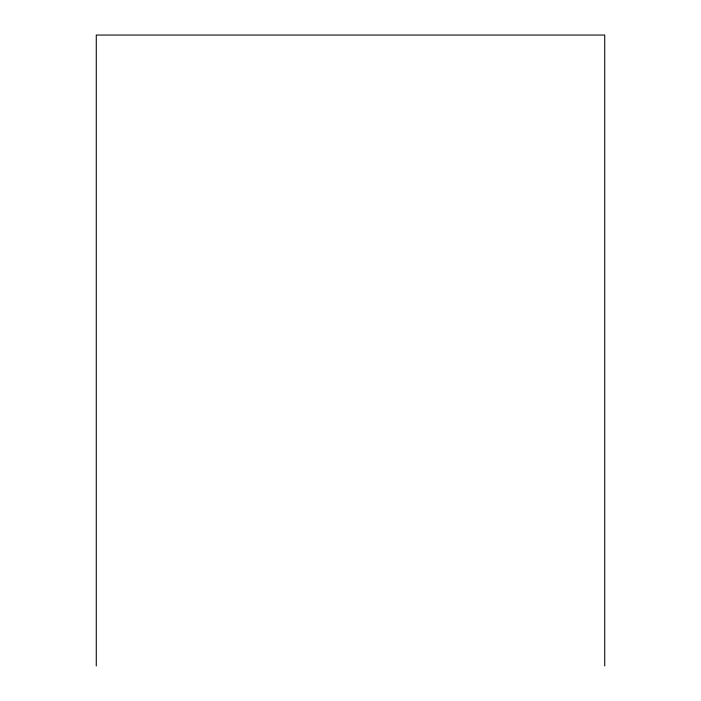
<?xml version="1.0" encoding="UTF-8"?>
<svg xmlns="http://www.w3.org/2000/svg" width="701" height="701" viewBox="0 0 701 701"><rect width="100%" height="100%" fill="white"/><g stroke="black" fill="none" stroke-linecap="round" stroke-linejoin="round"><path stroke-width="1.05" d="M604.726 665.95L604.726 35.05L96.274 35.05L96.274 665.95"/></g></svg>
